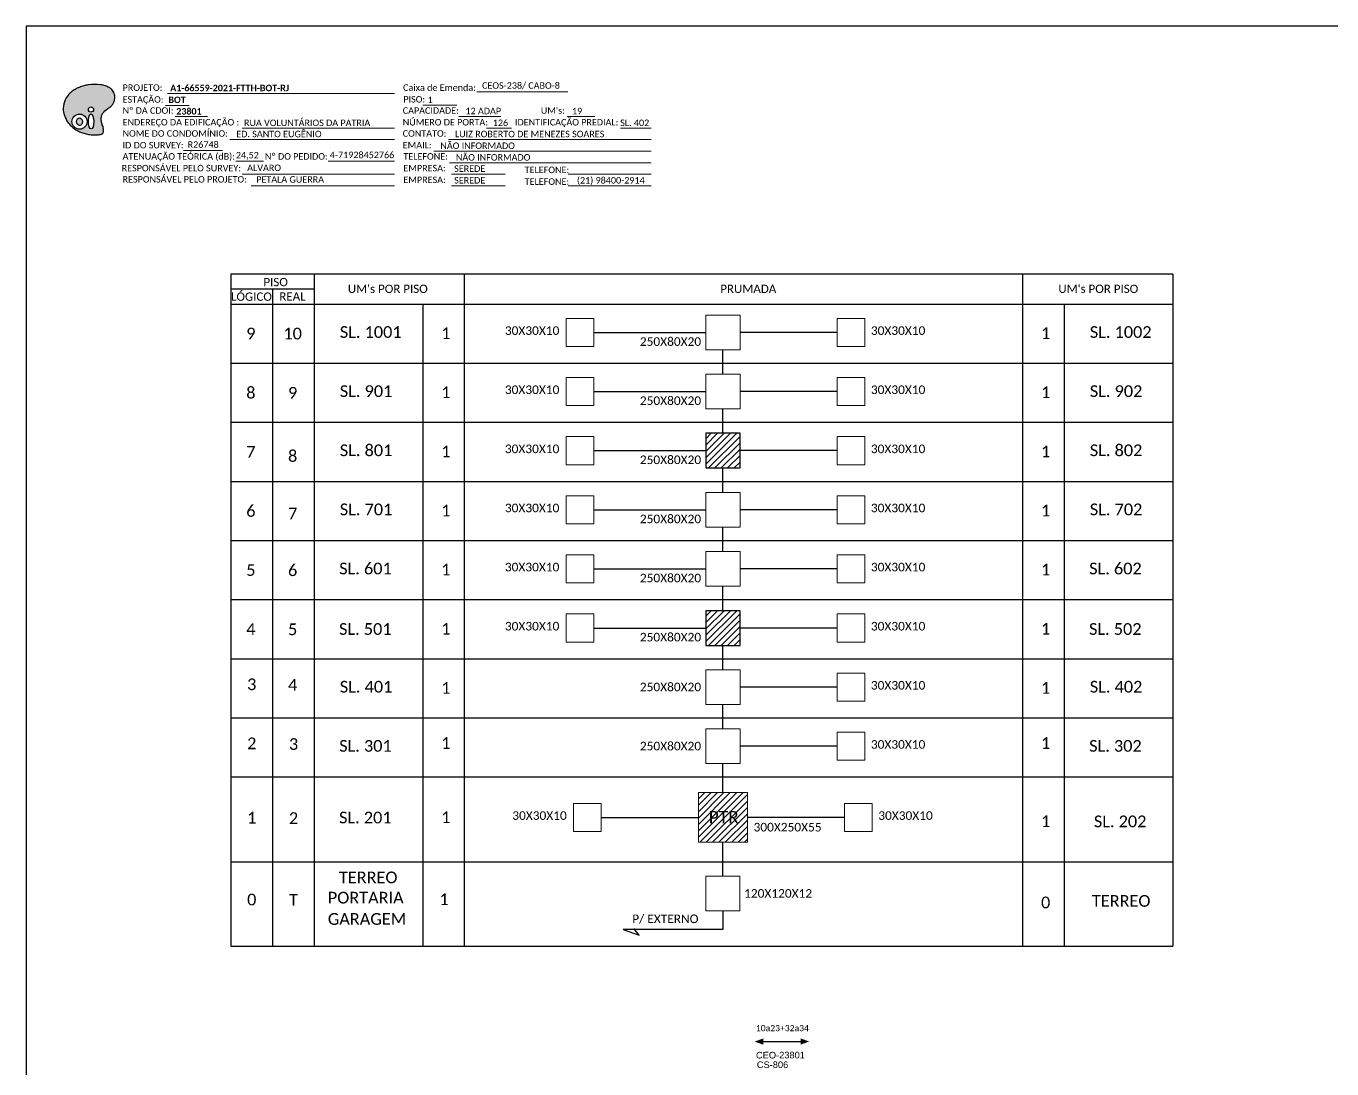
# Model space of a CAD drawing. Extents: x -4 to 837, y 1 to 595.
# Drawn here: x -3.8 to 357.7, y 306.5 to 595.3 of the extents above; entities that cross this region are included whole.
import ezdxf
from ezdxf.enums import TextEntityAlignment as Align

# ---------------------------------------------------------------- set-up
doc = ezdxf.new("R2010")
doc.units = 0
doc.layers.add("20.0-LEGENDA DOS CDO'S", color=1, linetype='Continuous', lineweight=0)
doc.layers.add('20.2-CDO_POSTE', color=1, linetype='Continuous', lineweight=5)
doc.layers.add('SETA', color=7, linetype='Continuous')
doc.styles.add('ARIAL', font='arial.ttf')
doc.styles.add('WMF-Calibri0', font='calibri.ttf')
doc.styles.add('WMF-Calibri1', font='calibrib.ttf')

# ---------------------------------------------------------------- blocks, each defined once
blk = doc.blocks.new('OI')
h = blk.add_hatch(color=40)
edge = h.paths.add_edge_path()
edge.add_spline(control_points=[(4.35, -0.67), (3.92, -0.99), (3.26, -1.5), (2.81, -2.59), (2.9, -3.5), (3.06, -4.27), (3.31, -4.85), (3.37, -5.39), (3.4, -5.88), (3.2, -6.4), (2.54, -6.61), (1.65, -6.63), (0.55, -6.67), (-0.56, -6.42), (-1.61, -6.14), (-2.77, -5.61), (-3.92, -4.77), (-4.89, -3.7), (-5.34, -2.65), (-5.6, -1.94), (-5.85, -0.96), (-5.71, 0.47), (-5.1, 2.02), (-4.14, 3.02), (-3.3, 3.61), (-2.37, 4.16), (-1.36, 4.44), (-0.56, 4.7), (0.79, 4.85), (2.24, 4.97), (3.79, 4.57), (4.67, 4.21), (5.44, 3.65), (5.76, 2.99), (6.03, 2.21), (6.01, 1.46), (5.72, 0.64), (5.31, 0.08), (4.88, -0.38), (4.51, -0.55), (4.35, -0.67)], knot_values=[0, 0, 0, 0, 1.60434, 2.417191, 3.427595, 4.282808, 4.776746, 5.304182, 5.888771, 6.258406, 6.858137, 7.79129, 8.986195, 10.124242, 11.187857, 12.242908, 13.953784, 15.414161, 16.515391, 17.349188, 17.675853, 19.552021, 21.515531, 22.568638, 23.63245, 24.621084, 25.782718, 26.745347, 27.142653, 29.870543, 31.004649, 31.921532, 32.709589, 33.801391, 34.042471, 35.192333, 35.971461, 36.628871, 37.254359, 37.836911, 37.836911, 37.836911, 37.836911], degree=3, periodic=0)
h.paths.add_polyline_path([(1.13, -0.87, -1), (-0.04, -0.87, -1)], flags=16)
edge = h.paths.add_edge_path(flags=16)
edge.add_ellipse((0.56, -3.59), major_axis=(-0.02, 1.71), ratio=0.361305, start_angle=0, end_angle=360)
h.paths.add_polyline_path([(-0.36, -3.62, -1), (-3.8, -3.62, -1)], flags=16)
edge = h.paths.add_edge_path(flags=0)
edge.add_ellipse((-2.08, -3.62), major_axis=(0, 0.885), ratio=0.758294, start_angle=0, end_angle=360)
at = {"color": 40}
for centre, radius in [((-2.08, -3.62), 1.72), ((0.54, -0.87), 0.587)]:
    blk.add_circle(centre, radius, dxfattribs=at)
blk.add_ellipse((-2.08, -3.62), major_axis=(0, 0.885), ratio=0.758294, start_param=-3.141592653589792, end_param=3.141592653589792, dxfattribs=at)
blk.add_ellipse((0.56, -3.59), major_axis=(-0.02, 1.71), ratio=0.361305, dxfattribs=at)
at = {"color": 40, "start_tangent": (-0.800898, -0.598801), "end_tangent": (-0.800898, -0.598801)}
blk.add_spline([(4.35, -0.67), (3.2, -1.78), (2.9, -2.54), (2.92, -3.55), (3.12, -4.38), (3.28, -4.85), (3.37, -5.37), (3.35, -5.95), (3.2, -6.29), (2.66, -6.55), (1.73, -6.63), (0.54, -6.62), (-0.58, -6.41), (-1.6, -6.11), (-2.56, -5.67), (-3.95, -4.67), (-4.89, -3.56), (-5.37, -2.56), (-5.64, -1.78), (-5.72, -1.46), (-5.63, 0.42), (-4.84, 2.22), (-4.13, 2.99), (-3.27, 3.62), (-2.4, 4.09), (-1.3, 4.47), (-0.37, 4.72), (0.02, 4.77), (2.75, 4.8), (3.85, 4.53), (4.69, 4.16), (5.31, 3.68), (5.85, 2.73), (5.93, 2.5), (5.94, 1.35), (5.67, 0.62), (5.29, 0.08), (4.84, -0.36), (4.35, -0.67)], degree=3, dxfattribs=at)
blk = doc.blocks.new('CDOE-TEXTO PADRÃO')
at = {"layer": "20.0-LEGENDA DOS CDO'S", "color": 0, "style": 'ARIAL'}
for tag, p in [('CDO_N', (0.49, 7.39)), ('SAP', (0.51, 1.67)), ('CORDOALHA', (0.5, 4.33)), ('SPLITER_1', (0.59, -0.91)), ('SPLITER_2', (0.6, -3.55)), ('(XX-XX_F)S', (0.54, -8.29)), ('(XX-XX_L)S', (0.55, -10.83)), ('UMS', (0.55, -13.15))]:
    blk.add_attdef(tag, p, '', height=1.7, rotation=0.118, dxfattribs=at)
blk.add_attdef('FIBRAS_UTILIZADAS', text='', height=1.7, rotation=0.118, dxfattribs=at).set_placement((19.77, 7.43), align=Align.CENTER)

msp = doc.modelspace()

# ---------------------------------------------------------------- hatches: boundary and pattern name
h = msp.add_hatch()
h.set_pattern_fill('ANSI31', color=1, scale=10, style=0)
h.set_pattern_definition([(45, (-431.3468, 91.5382), (-0.8838835, 0.8838835), [])])
h.paths.add_polyline_path([(193.84, 482.49), (184.37, 482.49), (184.37, 472.89), (193.84, 472.89)])
h.paths.add_polyline_path([(192.15, 479.85), (192.15, 485)])
h = msp.add_hatch()
h.set_pattern_fill('ANSI31', color=1, scale=10, style=0)
h.set_pattern_definition([(45, (-431.3468, 42.4226), (-0.8838835, 0.8838835), [])])
h.paths.add_polyline_path([(193.84, 433.37), (184.37, 433.37), (184.37, 423.77), (193.84, 423.77)])
h.paths.add_polyline_path([(192.15, 430.74), (192.15, 435.89)])
h = msp.add_hatch()
h.set_pattern_fill('ANSI31', color=1, scale=10, style=0)
h.set_pattern_definition([(45, (-429.3023, -14.7197), (-0.8838835, 0.8838835), [])])
h.paths.add_polyline_path([(182.32, 369.24), (195.89, 369.24), (195.89, 383), (182.32, 383)])
h.paths.add_polyline_path([(184.32, 373.6), (194.4, 373.6), (194.4, 378.75), (184.32, 378.75)], flags=24)

# ---------------------------------------------------------------- linework, layer by layer
for p, q in [((837.17, 595.26), (-3.83, 595.26)), ((-3.83, 595.26), (-3.83, 1.26))]:
    msp.add_line(p, q)
at = {"color": 3}
for p, q in [((189.1, 498.86), (189.1, 505.63)), ((189.1, 482.49), (189.1, 489.26)), ((189.1, 466.12), (189.1, 472.89)), ((189.1, 449.75), (189.1, 456.52)), ((189.1, 433.37), (189.1, 440.14)), ((189.1, 417), (189.1, 423.77)), ((189.1, 400.63), (189.1, 407.4)), ((189.1, 383), (189.1, 391.03))]:
    msp.add_line(p, q, dxfattribs=at)
at = {"color": 7, "lineweight": 0}
for points in [[(35.28, 576.58), (98.17, 576.58)], [(121.01, 577.07), (146.14, 577.07)], [(34.76, 573.3), (41.31, 573.3)], [(105.97, 573.34), (115.45, 573.34)], [(37.42, 570.23), (46.39, 570.23)], [(116.02, 570.23), (127.63, 570.23)], [(145.96, 570.23), (153.62, 570.23)], [(55.99, 566.99), (98.17, 566.99)], [(123.6, 566.99), (130.55, 566.99)], [(160.77, 566.99), (169.22, 566.99)], [(39.74, 560.82), (50.51, 560.82)], [(52.58, 563.88), (98.17, 563.88)], [(109.09, 560.64), (169.25, 560.64)], [(113.13, 563.88), (169.25, 563.88)], [(54.28, 557.85), (61.88, 557.85)], [(79.77, 557.85), (98.19, 557.85)], [(113.38, 557.41), (169.25, 557.41)], [(55.99, 554.29), (98.17, 554.29)], [(113.99, 554.29), (128.79, 554.29)], [(146.23, 554.29), (169.25, 554.29)], [(58.48, 551.06), (98.17, 551.06)], [(113.99, 551.06), (128.79, 551.06)], [(146.26, 551.06), (169.25, 551.06)]]:
    msp.add_lwpolyline(points, dxfattribs=at)
at = {"color": 0}
for points in [[(313.68, 526.52), (52.86, 526.52)], [(76, 522.41), (52.86, 522.41)]]:
    msp.add_lwpolyline(points, dxfattribs=at)
for points in [[(52.86, 526.52), (52.86, 340.43)], [(76, 340.43), (76, 526.52)], [(117.59, 340.43), (117.59, 526.52)], [(272.09, 526.52), (272.09, 340.43)], [(313.68, 526.52), (313.68, 340.43)], [(64.43, 522.41), (64.43, 340.43)], [(52.86, 518.3), (313.68, 518.3)], [(52.86, 518.3), (313.68, 518.3)], [(106.02, 518.3), (106.02, 340.43)], [(283.66, 340.43), (283.66, 518.3)], [(52.86, 501.93), (313.68, 501.93)], [(52.86, 485.55), (313.68, 485.55)], [(52.86, 469.18), (313.68, 469.18)], [(52.86, 452.81), (313.68, 452.81)], [(52.86, 436.44), (313.68, 436.44)], [(52.86, 420.07), (313.68, 420.07)], [(52.86, 403.7), (313.68, 403.7)], [(52.86, 387.32), (313.68, 387.32)], [(52.86, 363.79), (313.68, 363.79)], [(52.86, 340.43), (313.68, 340.43)]]:
    msp.add_lwpolyline(points)
at = {"lineweight": 0}
for points in [[(145.69, 514.32), (153.35, 514.32), (153.35, 506.55), (145.69, 506.55)], [(193.84, 515.23), (184.37, 515.23), (184.37, 505.63), (193.84, 505.63)], [(228.42, 514.32), (220.75, 514.32), (220.75, 506.55), (228.42, 506.55)], [(145.69, 497.94), (153.35, 497.94), (153.35, 490.18), (145.69, 490.18)], [(193.84, 498.86), (184.37, 498.86), (184.37, 489.26), (193.84, 489.26)], [(228.42, 497.94), (220.75, 497.94), (220.75, 490.18), (228.42, 490.18)], [(145.69, 481.57), (153.35, 481.57), (153.35, 473.8), (145.69, 473.8)], [(228.42, 481.57), (220.75, 481.57), (220.75, 473.8), (228.42, 473.8)], [(145.69, 465.2), (153.35, 465.2), (153.35, 457.43), (145.69, 457.43)], [(193.84, 466.12), (184.37, 466.12), (184.37, 456.52), (193.84, 456.52)], [(228.42, 465.2), (220.75, 465.2), (220.75, 457.43), (228.42, 457.43)], [(145.69, 448.83), (153.35, 448.83), (153.35, 441.06), (145.69, 441.06)], [(193.84, 449.75), (184.37, 449.75), (184.37, 440.14), (193.84, 440.14)], [(228.42, 448.83), (220.75, 448.83), (220.75, 441.06), (228.42, 441.06)], [(145.69, 432.46), (153.35, 432.46), (153.35, 424.69), (145.69, 424.69)], [(228.42, 432.46), (220.75, 432.46), (220.75, 424.69), (228.42, 424.69)], [(193.84, 417), (184.37, 417), (184.37, 407.4), (193.84, 407.4)], [(228.42, 416.09), (220.75, 416.09), (220.75, 408.32), (228.42, 408.32)], [(193.84, 400.63), (184.37, 400.63), (184.37, 391.03), (193.84, 391.03)], [(228.42, 399.71), (220.75, 399.71), (220.75, 391.95), (228.42, 391.95)], [(147.74, 380.01), (155.4, 380.01), (155.4, 372.24), (147.74, 372.24)], [(230.46, 380.01), (222.8, 380.01), (222.8, 372.24), (230.46, 372.24)], [(193.83, 359.83), (184.36, 359.83), (184.36, 350.22), (193.83, 350.22)]]:
    msp.add_lwpolyline(points, close=True, dxfattribs=at)
at = {"color": 3}
for points in [[(153.35, 510.43), (184.37, 510.43)], [(220.75, 510.43), (193.84, 510.43)], [(153.35, 494.06), (184.37, 494.06)], [(220.75, 494.06), (193.84, 494.06)], [(153.35, 477.69), (184.37, 477.69)], [(220.75, 477.69), (193.84, 477.69)], [(153.35, 461.32), (184.37, 461.32)], [(220.75, 461.32), (193.84, 461.32)], [(153.35, 444.95), (184.37, 444.95)], [(220.75, 444.95), (193.84, 444.95)], [(153.35, 428.57), (184.37, 428.57)], [(220.75, 428.57), (193.84, 428.57)], [(220.75, 412.2), (193.84, 412.2)], [(220.75, 395.83), (193.84, 395.83)], [(155.4, 376.12), (182.32, 376.12)], [(222.8, 376.12), (195.89, 376.12)], [(189.1, 359.83), (189.1, 369.24)]]:
    msp.add_lwpolyline(points, dxfattribs=at)
at = {"color": 1}
for points in [[(193.84, 482.49), (184.37, 482.49), (184.37, 472.89), (193.84, 472.89)], [(193.84, 433.37), (184.37, 433.37), (184.37, 423.77), (193.84, 423.77)]]:
    msp.add_lwpolyline(points, close=True, dxfattribs=at)
at = {"color": 1, "lineweight": 0}
msp.add_lwpolyline([(182.32, 383), (195.89, 383), (195.89, 369.24), (182.32, 369.24)], close=True, dxfattribs=at)
at = {"color": 1}
for points in [[(189.1, 350.22), (189.1, 345.12), (161.47, 345.12)], [(161.47, 345.12), (165.88, 343.52)], [(165.88, 343.52), (164.47, 345.35)]]:
    msp.add_lwpolyline(points, dxfattribs=at)
at = {"layer": 'SETA', "color": 7}
msp.add_lwpolyline([(200.29, 314.04), (211.49, 314.04)], dxfattribs=at)
for points in [[(200.29, 314.91), (197.9, 314.04), (200.29, 313.17)], [(210.59, 314.93), (212.98, 314.06), (210.59, 313.19)]]:
    msp.add_solid(points, dxfattribs=at)

# ---------------------------------------------------------------- block references
at = {"color": 7, "xscale": 1.213923925163967, "yscale": 1.213923925163967, "zscale": 1.213923925163967, "rotation": 0.1532896023949059}
msp.add_blockref('OI', (13.47, 573.2), dxfattribs=at)
at = {"layer": '20.2-CDO_POSTE', "color": 7}
ref = msp.add_blockref('CDOE-TEXTO PADRÃO', (199.85, 301.29), dxfattribs=dict(at, xscale=1.080075732632108, yscale=1.080075732632108, zscale=1.080075732632108))
ref.add_attrib('CDO_N', 'CS-806', (198.5, 306.7), dxfattribs={"layer": "20.0-LEGENDA DOS CDO'S", "color": 0, "height": 1.836, "rotation": 0.118, "style": 'ARIAL'})
ref.add_attrib('SAP', 'CEO-23801', (198.27, 309.36), dxfattribs={"layer": "20.0-LEGENDA DOS CDO'S", "color": 0, "height": 1.836, "rotation": 0.118, "style": 'ARIAL'})

# ---------------------------------------------------------------- texts
at = {"color": 7, "lineweight": 0, "style": 'WMF-Calibri0'}
for s, height, p in [('PROJETO:', 1.793, (22.88, 577.33)), ('Caixa de Emenda:', 1.7927, (100.55, 577.33)), ('ESTAÇÃO:', 1.793, (22.88, 574.05)), ('PISO:', 1.793, (100.62, 574.09)), ('Nº DA CDOI:', 1.7927, (22.88, 570.98)), ('CAPACIDADE:', 1.7927, (100.45, 570.98)), ("UM's:", 1.793, (138.69, 570.98)), ('ENDEREÇO DA EDIFICAÇÃO :', 1.7927, (22.88, 567.74)), ('NÚMERO DE PORTA:', 1.7927, (100.45, 567.74)), ('IDENTIFICAÇÃO PREDIAL:', 1.7927, (131.53, 567.74)), ('NOME DO CONDOMÍNIO:', 1.7927, (22.88, 564.63)), ('CONTATO:', 1.793, (100.45, 564.63)), ('ATENUAÇÃO TEÓRICA (dB):', 1.7927, (22.88, 558.28)), ('ID DO SURVEY:', 1.7927, (22.88, 561.39)), ('EMAIL:', 1.793, (100.45, 561.39)), ('RESPONSÁVEL PELO SURVEY:', 1.7927, (22.63, 555.04)), ('Nº DO PEDIDO:', 1.7927, (62.3, 558.28)), ('TELEFONE:', 1.793, (100.63, 558.28)), ('EMPRESA:', 1.793, (100.63, 555.04)), ('RESPONSÁVEL PELO PROJETO:', 1.7927, (22.88, 551.93)), ('EMPRESA:', 1.793, (100.63, 551.8)), ('TELEFONE:', 1.793, (134.22, 554.54)), ('TELEFONE:', 1.793, (134.22, 551.3))]:
    msp.add_text(s, height=height, dxfattribs=at).set_placement(p)
at = {"color": 7}
for s, height, style, p in [('A1-66559-2021-FTTH-BOT-RJ', 1.7927, 'WMF-Calibri1', (36.07, 577.23)), ('CEOS-238/ CABO-8', 1.7927, 'WMF-Calibri0', (122.41, 577.91)), ('BOT', 1.793, 'WMF-Calibri1', (35.56, 573.95)), ('1', 1.79, 'WMF-Calibri0', (107.32, 573.94)), (' 12 ADAP', 1.793, 'WMF-Calibri0', (117.19, 570.85)), ('19', 1.793, 'WMF-Calibri0', (147.31, 570.83)), ('RUA VOLUNTÁRIOS DA PATRIA', 1.7927, 'WMF-Calibri0', (56.5, 567.58)), ('126', 1.793, 'WMF-Calibri0', (125.38, 567.59)), ('SL. 402', 1.793, 'WMF-Calibri0', (160.66, 567.59)), ('ED. SANTO EUGÊNIO ', 1.7927, 'WMF-Calibri0', (54.36, 564.48)), ('LUIZ ROBERTO DE MENEZES SOARES', 1.7927, 'WMF-Calibri0', (114.91, 564.48)), ('R26748', 1.793, 'WMF-Calibri0', (40.9, 561.56)), ('24,52', 1.793, 'WMF-Calibri0', (54.24, 558.62)), ('4-71928452766', 1.7927, 'WMF-Calibri0', (80.26, 558.69)), ('NÃO INFORMADO', 1.7927, 'WMF-Calibri0', (110.87, 561.24)), ('ALVARO', 1.793, 'WMF-Calibri0', (57.39, 555.13)), ('NÃO INFORMADO', 1.7927, 'WMF-Calibri0', (115.16, 558.01)), ('PETALA GUERRA', 1.7927, 'WMF-Calibri0', (59.88, 551.9)), ('SEREDE', 1.793, 'WMF-Calibri0', (114.69, 554.89)), ('SEREDE', 1.793, 'WMF-Calibri0', (114.69, 551.66)), ('(21) 98400-2914', 1.7927, 'WMF-Calibri0', (148.69, 551.66)), ('SL. 1001', 3.24, 'WMF-Calibri0', (83.03, 508.92)), ('30X30X10', 2.373, 'WMF-Calibri0', (128.73, 509.75)), ('30X30X10', 2.373, 'WMF-Calibri0', (230.07, 509.75)), ('SL. 1002', 3.24, 'WMF-Calibri0', (290.7, 508.92)), ('250X80X20', 2.373, 'WMF-Calibri0', (166.11, 506.71)), ('SL. 901', 3.24, 'WMF-Calibri0', (83.03, 492.55)), ('30X30X10', 2.373, 'WMF-Calibri0', (128.73, 493.37)), ('30X30X10', 2.373, 'WMF-Calibri0', (230.07, 493.37)), ('SL. 902', 3.24, 'WMF-Calibri0', (290.7, 492.55)), ('250X80X20', 2.373, 'WMF-Calibri0', (166.11, 490.34)), ('SL. 801', 3.24, 'WMF-Calibri0', (83.03, 476.17)), ('30X30X10', 2.373, 'WMF-Calibri0', (128.73, 477)), ('30X30X10', 2.373, 'WMF-Calibri0', (230.07, 477)), ('SL. 802', 3.24, 'WMF-Calibri0', (290.7, 476.17)), ('250X80X20', 2.373, 'WMF-Calibri0', (166.11, 473.97)), ('SL. 701', 3.24, 'WMF-Calibri0', (83.03, 459.8)), ('30X30X10', 2.373, 'WMF-Calibri0', (128.73, 460.63)), ('30X30X10', 2.373, 'WMF-Calibri0', (230.07, 460.63)), ('SL. 702', 3.24, 'WMF-Calibri0', (290.7, 459.8)), ('250X80X20', 2.373, 'WMF-Calibri0', (166.11, 457.6)), ('SL. 601', 3.24, 'WMF-Calibri0', (82.86, 443.43)), ('30X30X10', 2.373, 'WMF-Calibri0', (128.73, 444.26)), ('30X30X10', 2.373, 'WMF-Calibri0', (230.07, 444.26)), ('SL. 602', 3.24, 'WMF-Calibri0', (290.52, 443.43)), ('250X80X20', 2.373, 'WMF-Calibri0', (166.11, 441.23)), ('30X30X10', 2.373, 'WMF-Calibri0', (128.73, 427.89)), ('30X30X10', 2.373, 'WMF-Calibri0', (230.07, 427.89)), ('SL. 501', 3.24, 'WMF-Calibri0', (82.82, 426.68)), ('250X80X20', 2.373, 'WMF-Calibri0', (166.11, 424.86)), ('SL. 502', 3.24, 'WMF-Calibri0', (290.48, 426.68)), ('SL. 401', 3.24, 'WMF-Calibri0', (83.03, 410.69)), ('250X80X20', 2.373, 'WMF-Calibri0', (166.11, 411.06)), ('30X30X10', 2.373, 'WMF-Calibri0', (230.07, 411.52)), ('SL. 402', 3.24, 'WMF-Calibri0', (290.7, 410.69)), ('SL. 301', 3.24, 'WMF-Calibri0', (82.86, 394.31)), ('250X80X20', 2.373, 'WMF-Calibri0', (166.11, 394.69)), ('30X30X10', 2.373, 'WMF-Calibri0', (230.07, 395.14)), ('SL. 302', 3.24, 'WMF-Calibri0', (290.52, 394.31)), ('SL. 201', 3.24, 'WMF-Calibri0', (82.82, 374.47)), ('30X30X10', 2.373, 'WMF-Calibri0', (130.78, 375.44)), ('PTR', 3.433, 'WMF-Calibri0', (185.18, 374.47)), ('30X30X10', 2.373, 'WMF-Calibri0', (232.12, 375.44)), ('SL. 202', 3.24, 'WMF-Calibri0', (291.83, 373.4)), ('300X250X55', 2.373, 'WMF-Calibri0', (197.59, 372.23)), ('TERREO', 3.24, 'WMF-Calibri0', (82.78, 357.89)), ('PORTARIA', 3.24, 'WMF-Calibri0', (79.7, 352.28)), ('120X120X12', 2.373, 'WMF-Calibri0', (194.97, 353.89)), ('TERREO', 3.24, 'WMF-Calibri0', (291.27, 351.38)), ('GARAGEM', 3.24, 'WMF-Calibri0', (79.7, 346.38)), ('P/ EXTERNO', 2.373, 'WMF-Calibri0', (163.99, 346.85))]:
    msp.add_text(s, height=height, dxfattribs=dict(at, style=style)).set_placement(p)
at = {"color": 7, "style": 'WMF-Calibri1'}
msp.add_text('23801', height=1.793, dxfattribs=at).set_placement((41.26, 570.76), align=Align.CENTER)
at = {"color": 0, "style": 'WMF-Calibri0'}
for s, p in [('     PISO', (57.82, 523.22)), ('  LÓGICO', (51.27, 519.19)), ('    REAL', (63.04, 519.25)), ("UM's POR PISO", (85.25, 521.36)), ('PRUMADA', (188.37, 521.36)), ("UM's POR PISO", (281.98, 521.36))]:
    msp.add_text(s, height=2.3, dxfattribs=at).set_placement(p)
at = {"color": 7, "insert": (205.57, 317.76), "char_height": 1.7098, "width": 28.9053, "attachment_point": 5}
msp.add_mtext('{\\fCalibri|b0|i0|c0|p34;\\C7;10a23+32a34}', dxfattribs=at)
at = {"color": 7, "style": 'WMF-Calibri0'}
for tag, flags, p in [('9', 4, (58.4, 510.12)), ('10', 4, (69.97, 510.12)), ('1', 4, (112.4, 510.23)), ('1', 4, (278.47, 510.23)), ('8', 4, (58.4, 493.74)), ('9', 4, (69.97, 493.69)), ('1', 4, (112.4, 493.85)), ('1', 4, (278.47, 493.85)), ('7', 4, (58.4, 477.37)), ('8', 4, (69.97, 476.22)), ('1', 4, (112.4, 477.48)), ('1', 4, (278.47, 477.48)), ('6', 4, (58.4, 461)), ('7', 4, (69.97, 460.27)), ('1', 4, (112.4, 461.11)), ('1', 4, (278.47, 461.11)), ('5', 4, (58.4, 444.63)), ('6', 4, (69.97, 444.58)), ('1', 4, (112.4, 444.74)), ('1', 4, (278.47, 444.74)), ('4', 4, (58.4, 428.26)), ('5', 4, (69.97, 428.21)), ('1', 4, (112.4, 428.37)), ('1', 4, (278.47, 428.37)), ('3', 4, (58.64, 412.99)), ('4', 4, (69.97, 412.81)), ('1', 4, (112.4, 412)), ('1', 4, (278.47, 412)), ('2', 4, (58.64, 396.62)), ('3', 4, (70.22, 396.44)), ('1', 4, (112.4, 396.73)), ('1', 4, (278.47, 396.73)), ('1', 4, (58.64, 376.04)), ('2', 4, (70.22, 375.92)), ('1', 4, (112.4, 376.16)), ('1', 4, (278.47, 375.09)), ('0', 4, (58.64, 353.38)), ('T', 12, (70.22, 353.32)), ('1', 4, (111.88, 353.46)), ('0', 4, (278.47, 352.57))]:
    msp.add_attdef(tag, text='XX', height=3.24, dxfattribs=dict(at, flags=flags)).set_placement(p, align=Align.MIDDLE_CENTER)

doc.saveas('drawing.dxf')
